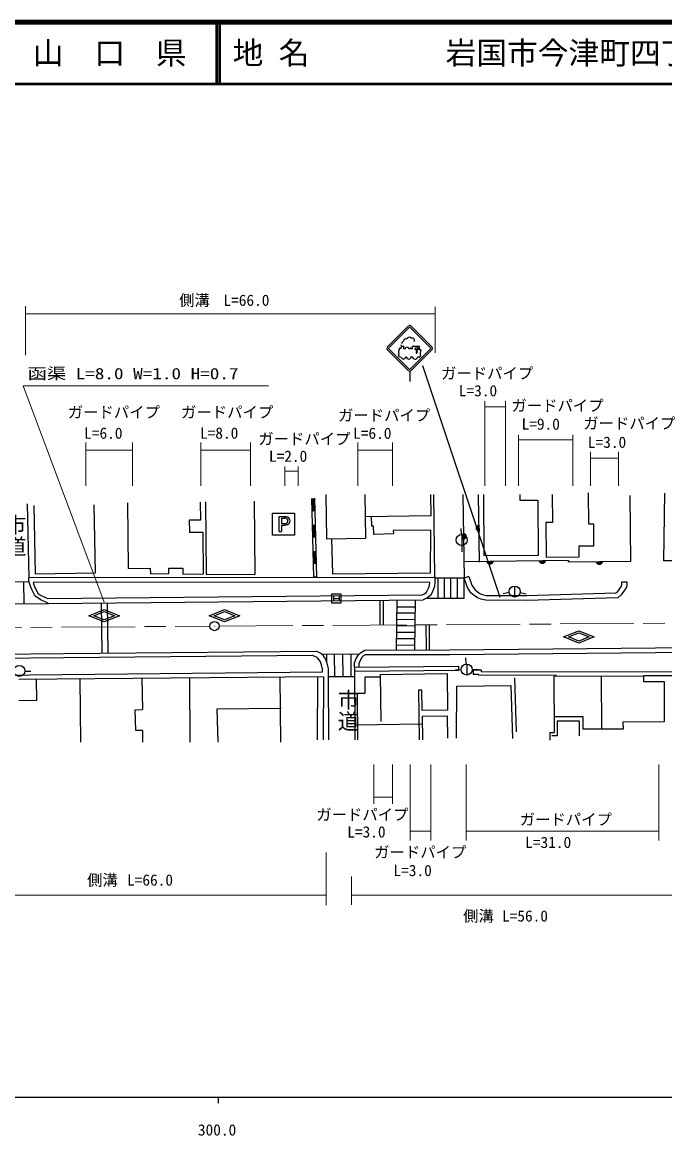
# Model space of a CAD drawing. Units: millimetres, scale not verified. Extents: x 40006 to 680102, y 20003 to 380057.
# Drawn here: x 336206 to 440742, y 198744 to 380057 of the extents above; entities that cross this region are included whole.
import ezdxf
from ezdxf.enums import TextEntityAlignment as Align

# ---------------------------------------------------------------- set-up
doc = ezdxf.new("R2010")
doc.units = ezdxf.units.MM
doc.header["$LTSCALE"] = 1000.15
doc.linetypes.add('CHAIN', pattern=[18.5, 12, -1.5, 3.5, -1.5])
for name, color, linetype, lineweight in [('M-BGD', 7, 'Continuous', 25), ('M-BMK', 2, 'CHAIN', 13), ('M-BMK-SRVR', 3, 'Continuous', 25), ('M-STR-HTXT', 7, 'Continuous', 13), ('M-STR-STRC', 7, 'Continuous', 25), ('M-TTL', 2, 'Continuous', 140), ('M-TTL-BAND', 7, 'Continuous', 25), ('M-TTL-LINE', 7, 'Continuous', 50)]:
    doc.layers.add(name, color=color, linetype=linetype, lineweight=lineweight)
doc.layers.add('M-TTL-TXT', color=7, linetype='Continuous')
doc.styles.add('@ＭＳ ゴシック', font='')
doc.styles.add('ＭＳ ゴシック', font='')
doc.styles.get('@ＭＳ ゴシック').set_extended_font_data('@MS Gothic')
doc.styles.get('ＭＳ ゴシック').set_extended_font_data('MS Gothic')

msp = doc.modelspace()

# ---------------------------------------------------------------- hatches: boundary and pattern name
at = {"layer": 'M-BGD'}
for points in [[(383775, 302540), (383824, 300400), (383324, 300388), (383275, 302529)], [(383873, 298259), (383921, 296119), (383422, 296108), (383373, 298248)], [(383970, 293979), (384019, 291838), (383519, 291827), (383470, 293967)]]:
    msp.add_hatch(color=256, dxfattribs=at).paths.add_polyline_path(points)

# ---------------------------------------------------------------- linework, layer by layer
for p, q in [((385588, 303150), (385699, 295940)), ((392094, 296039), (391984, 303150)), ((402751, 299719), (402697, 303150)), ((403339, 289708), (403198, 303150)), ((407882, 303150), (408100, 289546)), ((410593, 292167), (410440, 303150)), ((411278, 303150), (411318, 293237)), ((417233, 302197), (417229, 303150)), ((422454, 303150), (422492, 298584)), ((428407, 298345), (428365, 303417)), ((435051, 303013), (435153, 292244)), ((440695, 303384), (440570, 292358)), ((336995, 301627), (337271, 289610)), ((338107, 301346), (338322, 290240)), ((348132, 290430), (347918, 301504)), ((353351, 301820), (353456, 291131)), ((365250, 299026), (365222, 301926)), ((366035, 301944), (366151, 290136)), ((374126, 290214), (374009, 302082)), ((383275, 302529), (383568, 289686)), ((383775, 302540), (384068, 289698)), ((420166, 302209), (417233, 302197)), ((420202, 293273), (420166, 302209)), ((376915, 296540), (376915, 300140)), ((376915, 300140), (380515, 300140)), ((378029, 297142), (378029, 299567)), ((378029, 299567), (378922, 299567)), ((378410, 299330), (378410, 298416)), ((378410, 299330), (378900, 299330)), ((378922, 299567), (379117, 299551)), ((379117, 299551), (379304, 299517)), ((380515, 300140), (380515, 296540)), ((392040, 299553), (402751, 299719)), ((392964, 299568), (393006, 297978)), ((363430, 299008), (365250, 299026)), ((363450, 296968), (363430, 299008)), ((378410, 298416), (378900, 298416)), ((378410, 298180), (378410, 297142)), ((378410, 298180), (378922, 298180)), ((379101, 298188), (378922, 298180)), ((379282, 298225), (379101, 298188)), ((393349, 297987), (393006, 297978)), ((393384, 296668), (393349, 297987)), ((407670, 296650), (407630, 297649)), ((410096, 297731), (410131, 297849)), ((410098, 297576), (410096, 297731)), ((410137, 297459), (410098, 297576)), ((410131, 297849), (410190, 297959)), ((410198, 297349), (410137, 297459)), ((410139, 297839), (410144, 297466)), ((410190, 297959), (410299, 298059)), ((410208, 297352), (410200, 297957)), ((410262, 298020), (410272, 297293)), ((410299, 298059), (410395, 298120)), ((410335, 297244), (410323, 298066)), ((410385, 298107), (410398, 297207)), ((410395, 298120), (410510, 298159)), ((410461, 297183), (410447, 298133)), ((410510, 298159), (410524, 297159)), ((422492, 298584), (421415, 298575)), ((421415, 298575), (421462, 292961)), ((429204, 298352), (428407, 298345)), ((429234, 294798), (429204, 298352)), ((365644, 296990), (363450, 296968)), ((365710, 290217), (365644, 296990)), ((380515, 296540), (376915, 296540)), ((378029, 297142), (378410, 297142)), ((385699, 295940), (392094, 296039)), ((386515, 295953), (386667, 290243)), ((396596, 296754), (393384, 296668)), ((402689, 297345), (396581, 297298)), ((396581, 297298), (396596, 296754)), ((402604, 290409), (402689, 297345)), ((407706, 296646), (407706, 294855)), ((407983, 296848), (408098, 296810)), ((407999, 295848), (407983, 296848)), ((408113, 295887), (407999, 295848)), ((408046, 296824), (408061, 295874)), ((408098, 296810), (408197, 296754)), ((408123, 295900), (408109, 296800)), ((408210, 295949), (408113, 295887)), ((408172, 296764), (408185, 295941)), ((408197, 296754), (408308, 296658)), ((408318, 296048), (408210, 295949)), ((408247, 295987), (408235, 296715)), ((408298, 296656), (408308, 296051)), ((408308, 296658), (408370, 296549)), ((408376, 296159), (408318, 296048)), ((408369, 296169), (408363, 296542)), ((408370, 296549), (408410, 296432)), ((408412, 296277), (408376, 296159)), ((408410, 296432), (408412, 296277)), ((410310, 297253), (410198, 297349)), ((410408, 297197), (410310, 297253)), ((410524, 297159), (410408, 297197)), ((407706, 294850), (407706, 293850)), ((426801, 294778), (429234, 294798)), ((426816, 293006), (426801, 294778)), ((425085, 292434), (408057, 292206)), ((411318, 293237), (420202, 293273)), ((411814, 292256), (412814, 292270)), ((411853, 292142), (411814, 292256)), ((412790, 292207), (411840, 292194)), ((411915, 292045), (411853, 292142)), ((411866, 292132), (412766, 292144)), ((412729, 292081), (411907, 292070)), ((412013, 291936), (411915, 292045)), ((411953, 292008), (412680, 292018)), ((412124, 291878), (412013, 291936)), ((412621, 291954), (412016, 291946)), ((412624, 291945), (412514, 291883)), ((412720, 292056), (412624, 291945)), ((412776, 292154), (412720, 292056)), ((412814, 292270), (412776, 292154)), ((420328, 292371), (421328, 292384)), ((420367, 292256), (420328, 292371)), ((421304, 292321), (420354, 292308)), ((420428, 292159), (420367, 292256)), ((420380, 292246), (421280, 292258)), ((421243, 292195), (420421, 292184)), ((420527, 292051), (420428, 292159)), ((420466, 292122), (421194, 292132)), ((420638, 291992), (420527, 292051)), ((421135, 292069), (420530, 292061)), ((420756, 291956), (420638, 291992)), ((420648, 292000), (421021, 292005)), ((420911, 291958), (420756, 291956)), ((421028, 291997), (420911, 291958)), ((421137, 292059), (421028, 291997)), ((421233, 292170), (421137, 292059)), ((421290, 292268), (421233, 292170)), ((421328, 292384), (421290, 292268)), ((421462, 292961), (426816, 293006)), ((425085, 292434), (425047, 292129)), ((435153, 292244), (425047, 292129)), ((429600, 292181), (430600, 292192)), ((429639, 292066), (429600, 292181)), ((430576, 292129), (429625, 292119)), ((429700, 291969), (429639, 292066)), ((429651, 292056), (430551, 292067)), ((430514, 292004), (429692, 291994)), ((429798, 291861), (429700, 291969)), ((429738, 291932), (430465, 291941)), ((430505, 291979), (430408, 291867)), ((430561, 292077), (430505, 291979)), ((430600, 292192), (430561, 292077)), ((464563, 292459), (440570, 292358)), ((338322, 290240), (348132, 290430)), ((353456, 291131), (357034, 291166)), ((357034, 291166), (357043, 290239)), ((357043, 290239), (360058, 290269)), ((360050, 291145), (362309, 291167)), ((360058, 290269), (360050, 291145)), ((362309, 291167), (362319, 290184)), ((362319, 290184), (365710, 290217)), ((366151, 290136), (374126, 290214)), ((386667, 290243), (402604, 290409)), ((412242, 291842), (412124, 291878)), ((412134, 291885), (412507, 291890)), ((412397, 291844), (412242, 291842)), ((412514, 291883), (412397, 291844)), ((429909, 291802), (429798, 291861)), ((430406, 291877), (429801, 291871)), ((430027, 291766), (429909, 291802)), ((429919, 291809), (430292, 291814)), ((430182, 291767), (430027, 291766)), ((430299, 291806), (430182, 291767)), ((430408, 291867), (430299, 291806)), ((337309, 288956), (331977, 288899)), ((336502, 285392), (336464, 288947)), ((337286, 289035), (337271, 289610)), ((337272, 289634), (403339, 289708)), ((337532, 288224), (337286, 289035)), ((402533, 288878), (337973, 288837)), ((337973, 288837), (338098, 288425)), ((338098, 288425), (338301, 287926)), ((384068, 289698), (383568, 289686)), ((402314, 287904), (402470, 288358)), ((402470, 288358), (402533, 288878)), ((403347, 288946), (403255, 288177)), ((403339, 289708), (403347, 288946)), ((408100, 289546), (403340, 289546)), ((403823, 289546), (403823, 286302)), ((404892, 286302), (404892, 289546)), ((405961, 286302), (405961, 289546)), ((407031, 286302), (407031, 289546)), ((408852, 289819), (408100, 289546)), ((408656, 288017), (408100, 289546)), ((408100, 286302), (408100, 289546)), ((408852, 289819), (409378, 288375)), ((409378, 288375), (409826, 287677)), ((433445, 287875), (433741, 288359)), ((433741, 288359), (433775, 288435)), ((433775, 288435), (433775, 288947)), ((433775, 288947), (434575, 288947)), ((434575, 288947), (434575, 288265)), ((337757, 287671), (337532, 288224)), ((337921, 287363), (337757, 287671)), ((338188, 286830), (337921, 287363)), ((338444, 286512), (338188, 286830)), ((338301, 287926), (338455, 287638)), ((338875, 286214), (338444, 286512)), ((338455, 287638), (338696, 287156)), ((338696, 287156), (338857, 286956)), ((338857, 286956), (338965, 286882)), ((338965, 286882), (340118, 286350)), ((340377, 286234), (401250, 286816)), ((386831, 286707), (386831, 285769)), ((387768, 286707), (387768, 285769)), ((401250, 286816), (401651, 286980)), ((401651, 286980), (401988, 287242)), ((401988, 287242), (402167, 287567)), ((402609, 286711), (402055, 286281)), ((402167, 287567), (402314, 287904)), ((402886, 287214), (402609, 286711)), ((403060, 287613), (402886, 287214)), ((403255, 288177), (403060, 287613)), ((409214, 287149), (408656, 288017)), ((409710, 286715), (409214, 287149)), ((410300, 286312), (409710, 286715)), ((409826, 287677), (410202, 287348)), ((410202, 287348), (410682, 287020)), ((410682, 287020), (411057, 286865)), ((411057, 286865), (411711, 286740)), ((411711, 286740), (418288, 286709)), ((415437, 287183), (414456, 286987)), ((416319, 288255), (416319, 286464)), ((417200, 287176), (418180, 286972)), ((418288, 286709), (432785, 287135)), ((432785, 287135), (433088, 287390)), ((433676, 286839), (433087, 286343)), ((433088, 287390), (433445, 287875)), ((434110, 287428), (433676, 286839)), ((434451, 287986), (434110, 287428)), ((434575, 288265), (434451, 287986)), ((329198, 285314), (340452, 285435)), ((339296, 285958), (338875, 286214)), ((339829, 285712), (339296, 285958)), ((340452, 285435), (339829, 285712)), ((340118, 286350), (340377, 286234)), ((340452, 285435), (401411, 286017)), ((349035, 285517), (349135, 277318)), ((350028, 285526), (350129, 277327)), ((386831, 286238), (387768, 286238)), ((394432, 281900), (394432, 285915)), ((394932, 285915), (394932, 281903)), ((397117, 277838), (397203, 285977)), ((397192, 284890), (400100, 284859)), ((400113, 286005), (400026, 277844)), ((402055, 286281), (401411, 286017)), ((402082, 286302), (408100, 286302)), ((410827, 286095), (410300, 286312)), ((411633, 285940), (410827, 286095)), ((418298, 285909), (411633, 285940)), ((433087, 286343), (418298, 285909)), ((347043, 283410), (349543, 284410)), ((349543, 282410), (347043, 283410)), ((347850, 283410), (349543, 284087)), ((349543, 282733), (347850, 283410)), ((349543, 284410), (352043, 283410)), ((349543, 284087), (351235, 283410)), ((352043, 283410), (349543, 282410)), ((351235, 283410), (349543, 282733)), ((366609, 283410), (369110, 284410)), ((369110, 282410), (366609, 283410)), ((367417, 283410), (369110, 284087)), ((369110, 282733), (367417, 283410)), ((369110, 284410), (371610, 283410)), ((369110, 284087), (370802, 283410)), ((371610, 283410), (369110, 282410)), ((370802, 283410), (369110, 282733)), ((400089, 283815), (397181, 283846)), ((400067, 281728), (397158, 281758)), ((400078, 282771), (397169, 282802)), ((401968, 277916), (401950, 281946)), ((402468, 277918), (402450, 281949)), ((400045, 279640), (397136, 279670)), ((400056, 280684), (397147, 280714)), ((424260, 279969), (426760, 280969)), ((426760, 278969), (424260, 279969)), ((425068, 279969), (426760, 280646)), ((426760, 279292), (425068, 279969)), ((426760, 280969), (429261, 279969)), ((426760, 280646), (428453, 279969)), ((429261, 279969), (426760, 278969)), ((428453, 279969), (426760, 279292)), ((342982, 277258), (384070, 277658)), ((384070, 277658), (384656, 277398)), ((391236, 277356), (391925, 277829)), ((391925, 277829), (405764, 277854)), ((400034, 278596), (397125, 278626)), ((405758, 277854), (448228, 278261)), ((447671, 277456), (405765, 277054)), ((320452, 277089), (342982, 277258)), ((342988, 276558), (320864, 276392)), ((383442, 276952), (342988, 276558)), ((384197, 276617), (383442, 276952)), ((384315, 276528), (384197, 276617)), ((384522, 276211), (384315, 276528)), ((384716, 275931), (384522, 276211)), ((384656, 277398), (384983, 277153)), ((384898, 275418), (384716, 275931)), ((384983, 277153), (385269, 276713)), ((391064, 277184), (385001, 277125)), ((385269, 276713), (385525, 276345)), ((385525, 276345), (385760, 275680)), ((385685, 277132), (385698, 275856)), ((385760, 275680), (385975, 274842)), ((387063, 273509), (387027, 277145)), ((388405, 273522), (388370, 277158)), ((389747, 273534), (389712, 277171)), ((390265, 275729), (390543, 276431)), ((390277, 275065), (390265, 275729)), ((390543, 276431), (390909, 277029)), ((390909, 277029), (391236, 277356)), ((391171, 276116), (390968, 275602)), ((390968, 275602), (390977, 275078)), ((391463, 276592), (391171, 276116)), ((391686, 276816), (391463, 276592)), ((391997, 277029), (391686, 276816)), ((405765, 277054), (391997, 277029)), ((408459, 275561), (408387, 276558)), ((319394, 273632), (385079, 274286)), ((336614, 274405), (337613, 274367)), ((385075, 274725), (384898, 275418)), ((385079, 274286), (385075, 274725)), ((385975, 274842), (385985, 273666)), ((390281, 275059), (407190, 275217)), ((390281, 275059), (390323, 263224)), ((407196, 274517), (390287, 274359)), ((394511, 273841), (405334, 273991)), ((394616, 266194), (394511, 273841)), ((405334, 273991), (405416, 268043)), ((407623, 274622), (406624, 274576)), ((407190, 275217), (407196, 274517)), ((408523, 275558), (408523, 273767)), ((409423, 274663), (410423, 274663)), ((409599, 274632), (410852, 274632)), ((409599, 274632), (409599, 273832)), ((410515, 273832), (409599, 273832)), ((410514, 273727), (410515, 273832)), ((410852, 274632), (410852, 274294)), ((446238, 274214), (410852, 274294)), ((385203, 273487), (335623, 273032)), ((338567, 269662), (338540, 273059)), ((345596, 273123), (345678, 262825)), ((355647, 273216), (355782, 268136)), ((363416, 273287), (363476, 262825)), ((378292, 262825), (378172, 273422)), ((384264, 263224), (384303, 273478)), ((385203, 273487), (385164, 263224)), ((385985, 273666), (386023, 263224)), ((385985, 273498), (390286, 273540)), ((391983, 273446), (394511, 273464)), ((392001, 270830), (391983, 273446)), ((406890, 271936), (415684, 272038)), ((423114, 273699), (410514, 273727)), ((415684, 272038), (415950, 263455)), ((416299, 273306), (416572, 264509)), ((422809, 264406), (422771, 273594)), ((422801, 273594), (437303, 273655)), ((430490, 264941), (430453, 273626)), ((437303, 273655), (437307, 272689)), ((446238, 273635), (437303, 273655)), ((437307, 272689), (440628, 272703)), ((440628, 272703), (440656, 266124)), ((390771, 270822), (392001, 270830)), ((390823, 263224), (390771, 270822)), ((401205, 271313), (400671, 271306)), ((400671, 271306), (400783, 263224)), ((401251, 267985), (401205, 271313)), ((406837, 263508), (406890, 271936)), ((335661, 269639), (338567, 269662)), ((354599, 268105), (355782, 268136)), ((354689, 264717), (354599, 268105)), ((378312, 268286), (367886, 268223)), ((367886, 268223), (368034, 262825)), ((405416, 268043), (401251, 267985)), ((401305, 267083), (405361, 267143)), ((401362, 263224), (401305, 267083)), ((405361, 267143), (405415, 263508)), ((427473, 266976), (422799, 266956)), ((427481, 264928), (427473, 266976)), ((355740, 264745), (354689, 264717)), ((355740, 264745), (355791, 262825)), ((390378, 265676), (401201, 265826)), ((423232, 266311), (426796, 266311)), ((423232, 266311), (423232, 263852)), ((426796, 266311), (426796, 263852)), ((433957, 264956), (427481, 264928)), ((440656, 266124), (433952, 266096)), ((433952, 266096), (433957, 264956)), ((422033, 264406), (422809, 264406)), ((422033, 264406), (422033, 263176)), ((423232, 263852), (422371, 263852))]:
    msp.add_line(p, q, dxfattribs=at)
msp.add_lwpolyline([(386549, 285488), (386549, 286988), (388050, 286988), (388050, 285488)], close=True, dxfattribs=at)
for centre, radius in [((407706, 295750), 896), ((416319, 287360), 896), ((367485, 281733), 22.5), ((335714, 274440), 896), ((408523, 274663), 896)]:
    msp.add_circle(centre, radius, dxfattribs=at)
for centre, radius, start, end in [((378967, 298873), 462, 261.59277, 98.4072), ((379120, 298874), 669, 284.01482, 73.96793)]:
    msp.add_arc(centre, radius, start, end, dxfattribs=at)
at = {"layer": 'M-BMK'}
for p, q in [((268563, 281010), (366735, 281725)), ((368235, 281738), (466816, 282347))]:
    msp.add_line(p, q, dxfattribs=at)
at = {"layer": 'M-BMK-SRVR'}
msp.add_circle((367485, 281733), 746, dxfattribs=at)
at = {"layer": 'M-STR-HTXT'}
for p, q in [((336707, 333852), (336707, 325854)), ((403409, 333714), (403409, 326253)), ((336707, 332586), (403409, 332586)), ((336346, 320832), (349522, 285653)), ((336346, 320832), (376272, 320832)), ((411484, 318357), (411484, 304553)), ((411484, 317412), (414829, 317412)), ((414829, 318357), (414829, 304553)), ((416958, 312852), (416958, 304553)), ((416958, 312076), (425776, 312076)), ((425776, 312852), (425776, 304553)), ((346562, 311609), (346562, 304553)), ((346562, 310393), (354164, 310393)), ((354164, 311609), (354164, 304553)), ((365263, 311609), (365263, 304553)), ((365263, 310393), (373322, 310393)), ((373322, 311609), (373322, 304553)), ((390807, 311609), (390807, 304553)), ((390807, 310393), (396432, 310393)), ((396432, 311609), (396432, 304553)), ((428665, 310082), (428665, 304553)), ((433226, 310082), (433226, 304553)), ((428665, 309084), (433226, 309084)), ((378947, 307736), (378947, 304553)), ((378947, 306946), (381076, 306946)), ((381076, 307736), (381076, 304553)), ((393391, 259216), (393391, 252793)), ((396432, 259216), (396432, 252793)), ((399321, 259216), (399321, 246839)), ((402666, 259216), (402666, 246839)), ((408443, 259216), (408443, 246839)), ((439764, 259216), (439764, 246839)), ((393391, 253901), (396432, 253901)), ((399321, 248359), (402666, 248359)), ((408443, 248359), (439764, 248359)), ((385639, 244862), (385639, 236311)), ((385639, 240944), (385639, 236348)), ((389778, 240944), (389778, 236348)), ((385639, 237890), (318281, 237890)), ((445694, 237890), (389778, 237890))]:
    msp.add_line(p, q, dxfattribs=at)
at = {"layer": 'M-STR-STRC'}
for p, q in [((399078, 330604), (395598, 327125)), ((395853, 327040), (399163, 330349)), ((399332, 330349), (402642, 327040)), ((399417, 330604), (402897, 327125)), ((399423, 328694), (399710, 328697)), ((399710, 328697), (399845, 328635)), ((399845, 328635), (399937, 328527)), ((399937, 328527), (399991, 328380)), ((399983, 328230), (399950, 328149)), ((399991, 328380), (399983, 328230)), ((395598, 326785), (399078, 323306)), ((399163, 323560), (395853, 326870)), ((397534, 326911), (397530, 326764)), ((397874, 326914), (397546, 326923)), ((397903, 327340), (397866, 327522)), ((397874, 326914), (397885, 327331)), ((397903, 327340), (397885, 327331)), ((397963, 327818), (397903, 327693)), ((397903, 327340), (398262, 327330)), ((398026, 327949), (397963, 327818)), ((398123, 328072), (398026, 327949)), ((398256, 328143), (398123, 328072)), ((398262, 327330), (398354, 327360)), ((398262, 327330), (398289, 327320)), ((398278, 326904), (398289, 327320)), ((398582, 326896), (398278, 326904)), ((398582, 326896), (398585, 327023)), ((399113, 326882), (399116, 327009)), ((399342, 326876), (399113, 326882)), ((402642, 326870), (399332, 323560)), ((399342, 326876), (399344, 326952)), ((402897, 326785), (399417, 323306)), ((399447, 326873), (399449, 326949)), ((399719, 326866), (399447, 326873)), ((399660, 327251), (399659, 327207)), ((399727, 327102), (399659, 327207)), ((400813, 327257), (399697, 327286)), ((399724, 326863), (399727, 327102)), ((399950, 328149), (399903, 328063)), ((400110, 327064), (400103, 326783)), ((400103, 326783), (400327, 326777)), ((400110, 327064), (400707, 327048)), ((400327, 326768), (400311, 326184)), ((400449, 326765), (400434, 326181)), ((400699, 326758), (400449, 326765)), ((400699, 326758), (400707, 327050)), ((400775, 327046), (400768, 326780)), ((400775, 327046), (400822, 327125)), ((400791, 326756), (401012, 326750)), ((400852, 327153), (400822, 327125)), ((401081, 326629), (401024, 326487)), ((401043, 326730), (401080, 326659)), ((397443, 326008), (397437, 326088)), ((397437, 326088), (397464, 326088)), ((397518, 325961), (397443, 326008)), ((397524, 325892), (397443, 325809)), ((397524, 325892), (397518, 325961)), ((397526, 325605), (397799, 325598)), ((398644, 325575), (398719, 325574)), ((399505, 325609), (399696, 325604)), ((400311, 326184), (400434, 326181)), ((400833, 325518), (400516, 325526)), ((400934, 325618), (400884, 325544)), ((400937, 326068), (400930, 325834)), ((400956, 325617), (400934, 325618)), ((400985, 325784), (400981, 325641)), ((399244, 323235), (399244, 321538)), ((401330, 324192), (413921, 286435))]:
    msp.add_line(p, q, dxfattribs=at)
for centre, radius, start, end in [((399248, 330434), 240, 45, 135), ((399248, 330265), 120, 45, 135), ((398664, 328109), 409, 68.05273, 175.33264), ((399196, 328367), 398, 55.16901, 162.146), ((395768, 326955), 240, 135, 225), ((395938, 326955), 120, 135, 225), ((398195, 326357), 779, 148.58264, 200.22937), ((397546, 326911), 12, 88.49323, 178.49323), ((398842, 326701), 413, 48.3728, 128.61365), ((399397, 326964), 54.5, 343.90826, 193.07819), ((399696, 327250), 36, 88.49323, 178.49323), ((400792, 326780), 24, 178.49323, 268.49323), ((400811, 327197), 60, 313.25485, 88.49323), ((402137, 326036), 1200, 157.96021, 178.49323), ((401011, 326714), 36, 27.24484, 88.49323), ((401048, 326642), 36, 337.96024, 27.24484), ((402557, 326955), 120, 315, 45), ((402727, 326955), 240, 315, 45), ((397529, 325725), 120, 135.64081, 268.49323), ((398224, 325671), 431, 189.82123, 347.16519), ((399111, 325610), 394, 185.27649, 359.8472), ((400110, 325604), 414, 180.06476, 349.14453), ((400835, 325578), 60, 268.49316, 325.89923), ((400955, 325833), 24, 178.49323, 268.49323), ((400957, 325641), 24, 268.49323, 358.49323), ((400961, 325785), 24, 358.49323, 88.49323), ((399248, 323475), 240, 225, 315), ((399248, 323645), 120, 225, 315)]:
    msp.add_arc(centre, radius, start, end, dxfattribs=at)
at = {"layer": 'M-TTL'}
msp.add_line((680102, 380057), (40006, 380057), dxfattribs=at)
at = {"layer": 'M-TTL-BAND'}
for p, q in [((40006, 205031), (579087, 205031)), ((368055, 205031), (368055, 204031))]:
    msp.add_line(p, q, dxfattribs=at)
at = {"layer": 'M-TTL-LINE'}
for p, q in [((367805, 380057), (367805, 370056)), ((368305, 380057), (368305, 370056)), ((40006, 370056), (680102, 370056))]:
    msp.add_line(p, q, dxfattribs=at)

# ---------------------------------------------------------------- texts
at = {"layer": 'M-BGD', "style": '@ＭＳ ゴシック'}
for p in [(333025, 299975), (387190, 271512)]:
    msp.add_text('市道', height=2566, rotation=270, dxfattribs=at).set_placement(p, align=Align.BOTTOM_LEFT)
at = {"layer": 'M-STR-HTXT', "style": 'ＭＳ ゴシック'}
for s, p in [('側溝', (361727, 333331)), ('L=66.0', (368939, 333331)), ('ガードパイプ', (404347, 321426)), ('L=3.0', (407240, 318593)), ('ガードパイプ', (343604, 315094)), ('ガードパイプ', (362039, 315094)), ('ガードパイプ', (415798, 316173)), ('ガードパイプ', (387581, 314577)), ('L=9.0', (417451, 313163)), ('ガードパイプ', (427483, 313275)), ('L=6.0', (346277, 311692)), ('L=8.0', (365124, 311692)), ('L=6.0', (390042, 311675)), ('ガードパイプ', (374611, 310751)), ('L=3.0', (428239, 310202)), ('L=2.0', (376341, 307934)), ('ガードパイプ', (384047, 249566)), ('ガードパイプ', (417147, 248777)), ('L=3.0', (389087, 246757)), ('L=31.0', (418044, 245050)), ('ガードパイプ', (393467, 243451)), ('側溝', (346758, 238918)), ('L=66.0', (353253, 238918)), ('L=3.0', (396607, 240476)), ('側溝', (407940, 233069)), ('L=56.0', (414266, 233069))]:
    msp.add_text(s, height=1833, dxfattribs=at).set_placement(p, align=Align.BOTTOM_LEFT)
at = {"layer": 'M-STR-HTXT', "style": 'ＭＳ ゴシック', "width": 1.25}
msp.add_text('函渠 L=8.0 W=1.0 H=0.7', height=1833, dxfattribs=at).set_placement((337083, 321385), align=Align.BOTTOM_LEFT)
at = {"layer": 'M-TTL-BAND', "style": 'ＭＳ ゴシック'}
msp.add_text('300.0', height=1833, dxfattribs=at).set_placement((367900, 198224), align=Align.BOTTOM_CENTER)
at = {"layer": 'M-TTL-TXT', "style": 'ＭＳ ゴシック'}
msp.add_text('山\u3000口\u3000県', height=3666, dxfattribs=at).set_placement((350428, 375056), align=Align.MIDDLE_CENTER)
for s, p in [('地 名', (370435, 375056)), ('岩国市今津町四丁目 山手町二丁目', (405085, 375056))]:
    msp.add_text(s, height=3666, dxfattribs=at).set_placement(p, align=Align.MIDDLE_LEFT)

doc.saveas('drawing.dxf')
